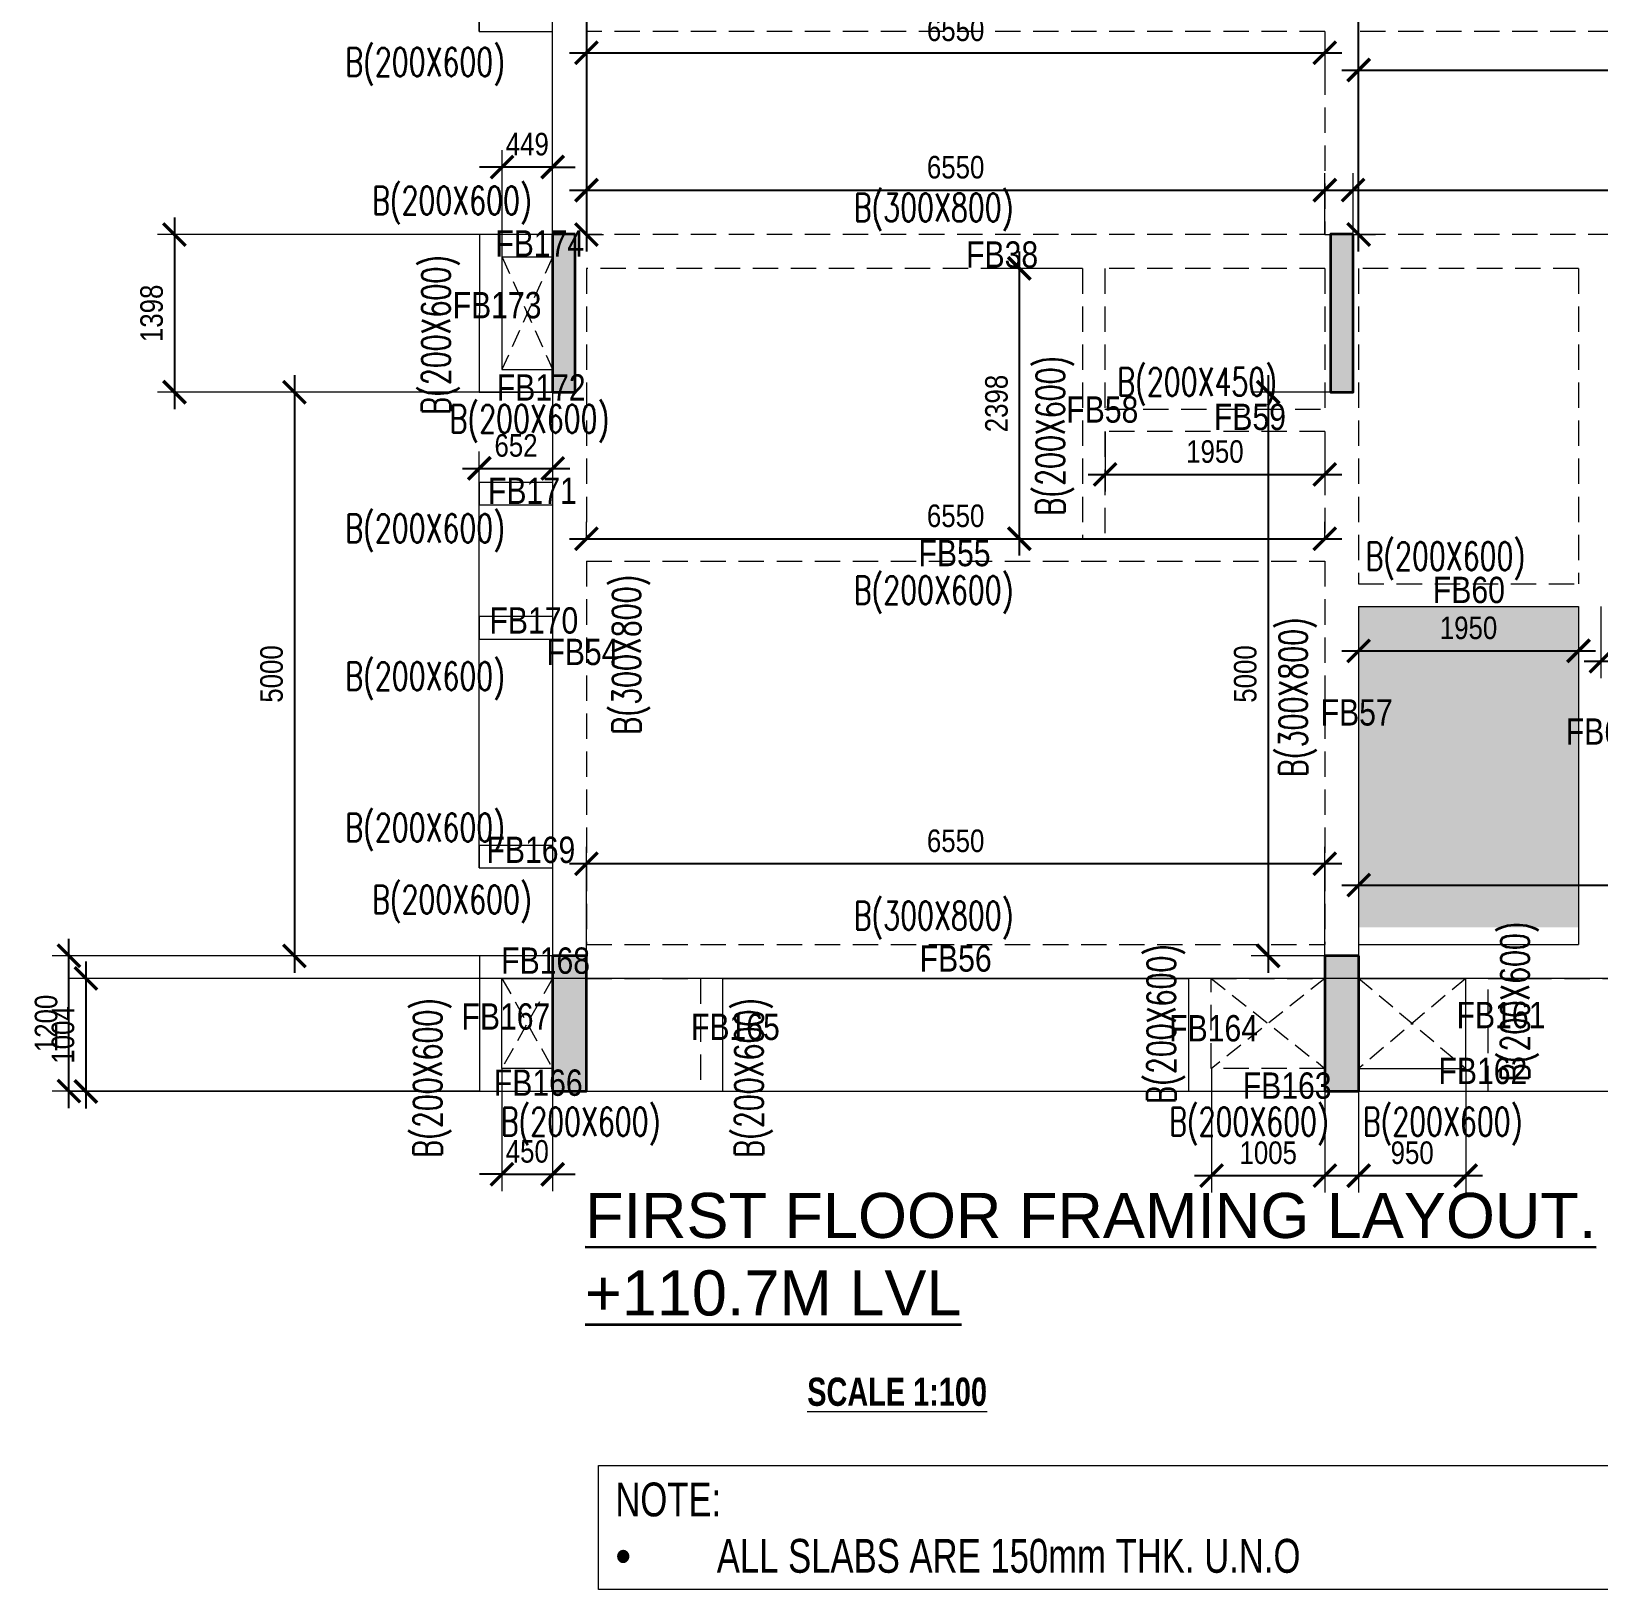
# Model space of a CAD drawing. Header units: millimetres. Extents: x 726 to 59943, y 664 to 23502.
# Drawn here: x 726 to 14630, y 664 to 14487 of the extents above; entities that cross this region are included whole.
import ezdxf

# ---------------------------------------------------------------- set-up
doc = ezdxf.new("R2010")
doc.units = ezdxf.units.MM
doc.linetypes.add('DASHED', pattern=[0.75, 0.5, -0.25])
doc.linetypes.add('HIDDEN', pattern=[9.525, 6.35, -3.175])
doc.layers.get('Defpoints').update_dxf_attribs({"color": 1})
for name, color, linetype, lineweight in [('G-ANNO-TEXT', 7, 'Continuous', 18), ('S-BEAM-IDEN', 2, 'Continuous', 9), ('S-COL HATCH', 8, 'Continuous', 35), ('S-COLS', 6, 'Continuous', 35), ('S-HEADING', 8, 'Continuous', 35), ('S-SUNKEN HATCH', 9, 'Continuous', 35), ('S_FRAMES', 4, 'Continuous', 9), ('STR-CUTOUT', 1, 'Continuous', 13)]:
    doc.layers.add(name, color=color, linetype=linetype, lineweight=lineweight)
doc.styles.add('Dim.s & Anno.(Misc.)', font='ARIALN.TTF')
doc.styles.add('ROMANS', font='romans.shx', dxfattribs={"width": 0.75})
doc.styles.add('SOBHA', font='swisscl.ttf', dxfattribs={"height": 200})
doc.styles.get("Standard").update_dxf_attribs({"font": 'arial.ttf'})
doc.styles.add('Swis721 LtCn BT_2', font='swisscl.ttf', dxfattribs={"height": 244.992296})
doc.dimstyles.new('A-GFC-100', dxfattribs={"dimscale": 100, "dimtxt": 2, "dimasz": 2, "dimexe": 1.5, "dimexo": 0, "dimgap": 1, "dimtad": 1, "dimdec": 0, "dimdsep": 46, "dimtxsty": 'Dim.s & Anno.(Misc.)', "dimblk": 'ARCHTICK', "dimcen": 0, "dimdle": 1.5, "dimclrd": 256, "dimclre": 8, "dimclrt": 6, "dimazin": 2, "dimtfac": 1, "dimtdec": 0, "dimtix": 1, "dimtmove": 2, "dimatfit": 3, "dimfxl": 1, "dimtolj": 1, "dimlwd": -1, "dimlwe": 9, "dimarcsym": 0})

# ---------------------------------------------------------------- blocks, each defined once
blk = doc.blocks.new('A$C3ea4a2f9')
at = {"layer": 'S-COL HATCH'}
h = blk.add_hatch(color=8, dxfattribs=at)
h.dxf.hatch_style = 1
h.paths.add_polyline_path([(200, 7600), (0, 7600), (0, 6200), (200, 6200)])
h = blk.add_hatch(color=8, dxfattribs=at)
h.dxf.hatch_style = 1
h.paths.add_polyline_path([(7101, 7600), (6901, 7600), (6901, 6200), (7101, 6200)])
h = blk.add_hatch(color=8, dxfattribs=at)
h.dxf.hatch_style = 1
h.paths.add_polyline_path([(300, 1200), (0, 1200), (0, 0), (300, 0)])
h = blk.add_hatch(color=8, dxfattribs=at)
h.dxf.hatch_style = 1
h.paths.add_polyline_path([(7151, 1200), (6851, 1200), (6851, 0), (7151, 0)])
at = {"layer": 'S-COLS'}
for points in [[(200, 7600), (0, 7600), (0, 6200), (200, 6200)], [(7101, 7600), (6901, 7600), (6901, 6200), (7101, 6200)], [(300, 1200), (0, 1200), (0, 0), (300, 0)], [(7151, 1200), (6851, 1200), (6851, 0), (7151, 0)]]:
    blk.add_lwpolyline(points, close=True, dxfattribs=at)
blk = doc.blocks.new('COLUMNS FROM LGF')
blk.add_blockref('A$C3ea4a2f9', (715961, -21291))
blk = doc.blocks.new('_ArchTick')
at = {"color": 0, "linetype": 'ByBlock', "const_width": 0.15}
blk.add_lwpolyline([(-0.5, -0.5), (0.5, 0.5)], dxfattribs=at)
blk = doc.blocks.new('*D234')
at = {"transparency": 16777216}
blk.add_line((5651, 21036), (5651, 12534), dxfattribs=at)
at = {"color": 8, "lineweight": 9, "transparency": 16777216}
for p, q in [((5651, 20886), (5801, 20886)), ((5651, 12684), (5801, 12684))]:
    blk.add_line(p, q, dxfattribs=at)
at = {"layer": 'Defpoints', "color": 0, "transparency": 16777216}
for p in [(5651, 20886), (5651, 12684), (5651, 12684)]:
    blk.add_point(p, dxfattribs=at)
at = {"transparency": 16777216, "xscale": 200, "yscale": 200, "zscale": 200}
for p, rotation in [((5651, 20886), 90), ((5651, 12684), 270)]:
    blk.add_blockref('_ArchTick', p, dxfattribs=dict(at, rotation=rotation))
at = {"color": 6, "transparency": 16777216, "insert": (5449, 16785), "char_height": 200, "attachment_point": 5, "rotation": 90, "style": 'Dim.s & Anno.(Misc.)'}
blk.add_mtext('\\A1;8202', dxfattribs=at)
blk = doc.blocks.new('*D242')
at = {"transparency": 16777216}
blk.add_line((12501, 12534), (12501, 21036), dxfattribs=at)
at = {"color": 8, "lineweight": 9, "transparency": 16777216}
for p, q in [((12202, 20886), (12651, 20886)), ((12201, 12684), (12651, 12684))]:
    blk.add_line(p, q, dxfattribs=at)
at = {"layer": 'Defpoints', "color": 0, "transparency": 16777216}
for p in [(12202, 20886), (12501, 20886), (12201, 12684)]:
    blk.add_point(p, dxfattribs=at)
at = {"transparency": 16777216, "xscale": 200, "yscale": 200, "zscale": 200}
for p, rotation in [((12501, 20886), 90), ((12501, 12684), 270)]:
    blk.add_blockref('_ArchTick', p, dxfattribs=dict(at, rotation=rotation))
at = {"color": 6, "transparency": 16777216, "insert": (12299, 16785), "char_height": 200, "attachment_point": 5, "rotation": 90, "style": 'Dim.s & Anno.(Misc.)'}
blk.add_mtext('\\A1;8202', dxfattribs=at)
blk = doc.blocks.new('*D244')
at = {"color": 8, "lineweight": 9, "transparency": 16777216}
for p, q in [((5651, 14486), (5651, 14147)), ((12201, 14486), (12201, 14147))]:
    blk.add_line(p, q, dxfattribs=at)
at = {"transparency": 16777216}
blk.add_line((5501, 14297), (12351, 14297), dxfattribs=at)
at = {"layer": 'Defpoints', "color": 0, "transparency": 16777216}
for p in [(5651, 14486), (12201, 14486), (12201, 14297)]:
    blk.add_point(p, dxfattribs=at)
at = {"transparency": 16777216, "xscale": 200, "yscale": 200, "zscale": 200, "rotation": 180}
blk.add_blockref('_ArchTick', (5651, 14297), dxfattribs=at)
at = {"transparency": 16777216, "xscale": 200, "yscale": 200, "zscale": 200}
blk.add_blockref('_ArchTick', (12201, 14297), dxfattribs=at)
at = {"color": 6, "transparency": 16777216, "insert": (8926, 14499), "char_height": 200, "attachment_point": 5, "style": 'Dim.s & Anno.(Misc.)'}
blk.add_mtext('\\A1;6550', dxfattribs=at)
blk = doc.blocks.new('*D245')
at = {"color": 8, "lineweight": 9, "transparency": 16777216}
for p, q in [((12501, 14486), (12501, 13993)), ((19151, 14486), (19151, 13993))]:
    blk.add_line(p, q, dxfattribs=at)
at = {"transparency": 16777216}
blk.add_line((12351, 14143), (19301, 14143), dxfattribs=at)
at = {"layer": 'Defpoints', "color": 0, "transparency": 16777216}
for p in [(12501, 14486), (19151, 14486), (19151, 14143)]:
    blk.add_point(p, dxfattribs=at)
at = {"transparency": 16777216, "xscale": 200, "yscale": 200, "zscale": 200, "rotation": 180}
blk.add_blockref('_ArchTick', (12501, 14143), dxfattribs=at)
at = {"transparency": 16777216, "xscale": 200, "yscale": 200, "zscale": 200}
blk.add_blockref('_ArchTick', (19151, 14143), dxfattribs=at)
at = {"color": 6, "transparency": 16777216, "insert": (15826, 14345), "char_height": 200, "attachment_point": 5, "style": 'Dim.s & Anno.(Misc.)'}
blk.add_mtext('\\A1;6650', dxfattribs=at)
blk = doc.blocks.new('*D144')
at = {"color": 8, "lineweight": 9, "transparency": 16777216}
for p, q in [((5651, 12684), (5651, 13228)), ((12201, 12684), (12201, 13228))]:
    blk.add_line(p, q, dxfattribs=at)
at = {"transparency": 16777216}
blk.add_line((5501, 13078), (12351, 13078), dxfattribs=at)
at = {"layer": 'Defpoints', "color": 0, "transparency": 16777216}
for p in [(12201, 13078), (5651, 12684), (12201, 12684)]:
    blk.add_point(p, dxfattribs=at)
at = {"transparency": 16777216, "xscale": 200, "yscale": 200, "zscale": 200, "rotation": 180}
blk.add_blockref('_ArchTick', (5651, 13078), dxfattribs=at)
at = {"transparency": 16777216, "xscale": 200, "yscale": 200, "zscale": 200}
blk.add_blockref('_ArchTick', (12201, 13078), dxfattribs=at)
at = {"color": 6, "transparency": 16777216, "insert": (8926, 13280), "char_height": 200, "attachment_point": 5, "style": 'Dim.s & Anno.(Misc.)'}
blk.add_mtext('\\A1;6550', dxfattribs=at)
blk = doc.blocks.new('*D145')
at = {"color": 8, "lineweight": 9, "transparency": 16777216}
for p, q in [((12452, 12684), (12452, 13229)), ((19151, 12684), (19151, 13229))]:
    blk.add_line(p, q, dxfattribs=at)
at = {"transparency": 16777216}
blk.add_line((12302, 13079), (19301, 13079), dxfattribs=at)
at = {"layer": 'Defpoints', "color": 0, "transparency": 16777216}
for p in [(19151, 13079), (12452, 12684), (19151, 12684)]:
    blk.add_point(p, dxfattribs=at)
at = {"transparency": 16777216, "xscale": 200, "yscale": 200, "zscale": 200, "rotation": 180}
blk.add_blockref('_ArchTick', (12452, 13079), dxfattribs=at)
at = {"transparency": 16777216, "xscale": 200, "yscale": 200, "zscale": 200}
blk.add_blockref('_ArchTick', (19151, 13079), dxfattribs=at)
at = {"color": 6, "transparency": 16777216, "insert": (15801, 13281), "char_height": 200, "attachment_point": 5, "style": 'Dim.s & Anno.(Misc.)'}
blk.add_mtext('\\A1;6699', dxfattribs=at)
blk = doc.blocks.new('*D276')
at = {"transparency": 16777216}
blk.add_line((3060, 11436), (3060, 6136), dxfattribs=at)
at = {"color": 8, "lineweight": 9, "transparency": 16777216}
for p, q in [((5351, 11286), (2910, 11286)), ((5351, 6286), (2910, 6286))]:
    blk.add_line(p, q, dxfattribs=at)
at = {"layer": 'Defpoints', "color": 0, "transparency": 16777216}
for p in [(5351, 11286), (3060, 6286), (5351, 6286)]:
    blk.add_point(p, dxfattribs=at)
at = {"transparency": 16777216, "xscale": 200, "yscale": 200, "zscale": 200}
for p, rotation in [((3060, 11286), 90), ((3060, 6286), 270)]:
    blk.add_blockref('_ArchTick', p, dxfattribs=dict(at, rotation=rotation))
at = {"color": 6, "transparency": 16777216, "insert": (2858, 8786), "char_height": 200, "attachment_point": 5, "rotation": 90, "style": 'Dim.s & Anno.(Misc.)'}
blk.add_mtext('\\A1;5000', dxfattribs=at)
blk = doc.blocks.new('*D277')
at = {"color": 8, "lineweight": 9, "transparency": 16777216}
for p, q in [((5651, 6086), (5651, 7253)), ((12201, 6086), (12201, 7253))]:
    blk.add_line(p, q, dxfattribs=at)
at = {"transparency": 16777216}
blk.add_line((12351, 7103), (5501, 7103), dxfattribs=at)
at = {"layer": 'Defpoints', "color": 0, "transparency": 16777216}
for p in [(5651, 7103), (5651, 6086), (12201, 6086)]:
    blk.add_point(p, dxfattribs=at)
at = {"transparency": 16777216, "xscale": 200, "yscale": 200, "zscale": 200, "rotation": 180}
blk.add_blockref('_ArchTick', (5651, 7103), dxfattribs=at)
at = {"transparency": 16777216, "xscale": 200, "yscale": 200, "zscale": 200}
blk.add_blockref('_ArchTick', (12201, 7103), dxfattribs=at)
at = {"color": 6, "transparency": 16777216, "insert": (8926, 7305), "char_height": 200, "attachment_point": 5, "style": 'Dim.s & Anno.(Misc.)'}
blk.add_mtext('\\A1;6550', dxfattribs=at)
blk = doc.blocks.new('*D278')
at = {"transparency": 16777216}
blk.add_line((11698, 11436), (11698, 6136), dxfattribs=at)
at = {"color": 8, "lineweight": 9, "transparency": 16777216}
for p, q in [((12252, 11286), (11548, 11286)), ((12202, 6286), (11548, 6286))]:
    blk.add_line(p, q, dxfattribs=at)
at = {"layer": 'Defpoints', "color": 0, "transparency": 16777216}
for p in [(12252, 11286), (11698, 6286), (12202, 6286)]:
    blk.add_point(p, dxfattribs=at)
at = {"transparency": 16777216, "xscale": 200, "yscale": 200, "zscale": 200}
for p, rotation in [((11698, 11286), 90), ((11698, 6286), 270)]:
    blk.add_blockref('_ArchTick', p, dxfattribs=dict(at, rotation=rotation))
at = {"color": 6, "transparency": 16777216, "insert": (11496, 8786), "char_height": 200, "attachment_point": 5, "rotation": 90, "style": 'Dim.s & Anno.(Misc.)'}
blk.add_mtext('\\A1;5000', dxfattribs=at)
blk = doc.blocks.new('*D187')
at = {"color": 8, "lineweight": 9, "transparency": 16777216}
for p, q in [((5651, 9986), (5651, 10136)), ((12201, 9986), (12201, 10136))]:
    blk.add_line(p, q, dxfattribs=at)
at = {"transparency": 16777216}
blk.add_line((5501, 9986), (12351, 9986), dxfattribs=at)
at = {"layer": 'Defpoints', "color": 0, "transparency": 16777216}
for p in [(5651, 9986), (12201, 9986), (12201, 9986)]:
    blk.add_point(p, dxfattribs=at)
at = {"transparency": 16777216, "xscale": 200, "yscale": 200, "zscale": 200, "rotation": 180}
blk.add_blockref('_ArchTick', (5651, 9986), dxfattribs=at)
at = {"transparency": 16777216, "xscale": 200, "yscale": 200, "zscale": 200}
blk.add_blockref('_ArchTick', (12201, 9986), dxfattribs=at)
at = {"color": 6, "transparency": 16777216, "insert": (8926, 10188), "char_height": 200, "attachment_point": 5, "style": 'Dim.s & Anno.(Misc.)'}
blk.add_mtext('\\A1;6550', dxfattribs=at)
blk = doc.blocks.new('*D188')
at = {"transparency": 16777216}
blk.add_line((9491, 9836), (9491, 12534), dxfattribs=at)
at = {"color": 8, "lineweight": 9, "transparency": 16777216}
for p, q in [((10051, 12384), (9341, 12384)), ((10051, 9986), (9341, 9986))]:
    blk.add_line(p, q, dxfattribs=at)
at = {"layer": 'Defpoints', "color": 0, "transparency": 16777216}
for p in [(9491, 12384), (10051, 12384), (10051, 9986)]:
    blk.add_point(p, dxfattribs=at)
at = {"transparency": 16777216, "xscale": 200, "yscale": 200, "zscale": 200}
for p, rotation in [((9491, 12384), 90), ((9491, 9986), 270)]:
    blk.add_blockref('_ArchTick', p, dxfattribs=dict(at, rotation=rotation))
at = {"color": 6, "transparency": 16777216, "insert": (9289, 11185), "char_height": 200, "attachment_point": 5, "rotation": 90, "style": 'Dim.s & Anno.(Misc.)'}
blk.add_mtext('\\A1;2398', dxfattribs=at)
blk = doc.blocks.new('*D189')
at = {"color": 8, "lineweight": 9, "transparency": 16777216}
for p, q in [((10251, 10936), (10251, 10406)), ((12201, 10936), (12201, 10406))]:
    blk.add_line(p, q, dxfattribs=at)
at = {"transparency": 16777216}
blk.add_line((10101, 10556), (12351, 10556), dxfattribs=at)
at = {"layer": 'Defpoints', "color": 0, "transparency": 16777216}
for p in [(10251, 10936), (12201, 10936), (12201, 10556)]:
    blk.add_point(p, dxfattribs=at)
at = {"transparency": 16777216, "xscale": 200, "yscale": 200, "zscale": 200, "rotation": 180}
blk.add_blockref('_ArchTick', (10251, 10556), dxfattribs=at)
at = {"transparency": 16777216, "xscale": 200, "yscale": 200, "zscale": 200}
blk.add_blockref('_ArchTick', (12201, 10556), dxfattribs=at)
at = {"color": 6, "transparency": 16777216, "insert": (11226, 10758), "char_height": 200, "attachment_point": 5, "style": 'Dim.s & Anno.(Misc.)'}
blk.add_mtext('\\A1;1950', dxfattribs=at)
blk = doc.blocks.new('*D190')
at = {"color": 8, "lineweight": 9, "transparency": 16777216}
for p, q in [((12501, 9386), (12501, 8841)), ((14451, 9386), (14451, 8841))]:
    blk.add_line(p, q, dxfattribs=at)
at = {"transparency": 16777216}
blk.add_line((12351, 8991), (14601, 8991), dxfattribs=at)
at = {"layer": 'Defpoints', "color": 0, "transparency": 16777216}
for p in [(12501, 9386), (14451, 9386), (14451, 8991)]:
    blk.add_point(p, dxfattribs=at)
at = {"transparency": 16777216, "xscale": 200, "yscale": 200, "zscale": 200, "rotation": 180}
blk.add_blockref('_ArchTick', (12501, 8991), dxfattribs=at)
at = {"transparency": 16777216, "xscale": 200, "yscale": 200, "zscale": 200}
blk.add_blockref('_ArchTick', (14451, 8991), dxfattribs=at)
at = {"color": 6, "transparency": 16777216, "insert": (13476, 9194), "char_height": 200, "attachment_point": 5, "style": 'Dim.s & Anno.(Misc.)'}
blk.add_mtext('\\A1;1950', dxfattribs=at)
blk = doc.blocks.new('*D191')
at = {"color": 8, "lineweight": 9, "transparency": 16777216}
for p, q in [((14651, 9386), (14651, 8750)), ((19151, 9386), (19151, 8750))]:
    blk.add_line(p, q, dxfattribs=at)
at = {"transparency": 16777216}
blk.add_line((14501, 8900), (19301, 8900), dxfattribs=at)
at = {"layer": 'Defpoints', "color": 0, "transparency": 16777216}
for p in [(14651, 9386), (19151, 9386), (19151, 8900)]:
    blk.add_point(p, dxfattribs=at)
at = {"transparency": 16777216, "xscale": 200, "yscale": 200, "zscale": 200, "rotation": 180}
blk.add_blockref('_ArchTick', (14651, 8900), dxfattribs=at)
at = {"transparency": 16777216, "xscale": 200, "yscale": 200, "zscale": 200}
blk.add_blockref('_ArchTick', (19151, 8900), dxfattribs=at)
at = {"color": 6, "transparency": 16777216, "insert": (16901, 9102), "char_height": 200, "attachment_point": 5, "style": 'Dim.s & Anno.(Misc.)'}
blk.add_mtext('\\A1;4500', dxfattribs=at)
blk = doc.blocks.new('*D193')
at = {"color": 8, "lineweight": 9, "transparency": 16777216}
for p, q in [((12502, 6286), (12502, 7064)), ((19152, 6286), (19152, 7064))]:
    blk.add_line(p, q, dxfattribs=at)
at = {"transparency": 16777216}
blk.add_line((12352, 6914), (19302, 6914), dxfattribs=at)
at = {"layer": 'Defpoints', "color": 0, "transparency": 16777216}
for p in [(19152, 6914), (12502, 6286), (19152, 6286)]:
    blk.add_point(p, dxfattribs=at)
at = {"transparency": 16777216, "xscale": 200, "yscale": 200, "zscale": 200, "rotation": 180}
blk.add_blockref('_ArchTick', (12502, 6914), dxfattribs=at)
at = {"transparency": 16777216, "xscale": 200, "yscale": 200, "zscale": 200}
blk.add_blockref('_ArchTick', (19152, 6914), dxfattribs=at)
at = {"color": 6, "transparency": 16777216, "insert": (15827, 7116), "char_height": 200, "attachment_point": 5, "style": 'Dim.s & Anno.(Misc.)'}
blk.add_mtext('\\A1;6650', dxfattribs=at)
blk = doc.blocks.new('*D176')
at = {"transparency": 16777216}
blk.add_line((1210, 6236), (1210, 4932), dxfattribs=at)
at = {"color": 8, "lineweight": 9, "transparency": 16777216}
for p, q in [((22228, 6086), (1060, 6086)), ((22228, 5082), (1060, 5082))]:
    blk.add_line(p, q, dxfattribs=at)
at = {"layer": 'Defpoints', "color": 0, "transparency": 16777216}
for p in [(22228, 6086), (1210, 5082), (22228, 5082)]:
    blk.add_point(p, dxfattribs=at)
at = {"transparency": 16777216, "xscale": 200, "yscale": 200, "zscale": 200}
for p, rotation in [((1210, 6086), 90), ((1210, 5082), 270)]:
    blk.add_blockref('_ArchTick', p, dxfattribs=dict(at, rotation=rotation))
at = {"color": 6, "transparency": 16777216, "insert": (1008, 5584), "char_height": 200, "attachment_point": 5, "rotation": 90, "style": 'Dim.s & Anno.(Misc.)'}
blk.add_mtext('\\A1;1004', dxfattribs=at)
blk = doc.blocks.new('*D179')
at = {"color": 8, "lineweight": 9, "transparency": 16777216}
for p, q in [((12501, 5286), (12501, 4186)), ((13451, 5286), (13451, 4186))]:
    blk.add_line(p, q, dxfattribs=at)
at = {"transparency": 16777216}
blk.add_line((12351, 4336), (13601, 4336), dxfattribs=at)
at = {"layer": 'Defpoints', "color": 0, "transparency": 16777216}
for p in [(12501, 5286), (13451, 5286), (13451, 4336)]:
    blk.add_point(p, dxfattribs=at)
at = {"transparency": 16777216, "xscale": 200, "yscale": 200, "zscale": 200, "rotation": 180}
blk.add_blockref('_ArchTick', (12501, 4336), dxfattribs=at)
at = {"transparency": 16777216, "xscale": 200, "yscale": 200, "zscale": 200}
blk.add_blockref('_ArchTick', (13451, 4336), dxfattribs=at)
at = {"color": 6, "transparency": 16777216, "insert": (12976, 4538), "char_height": 200, "attachment_point": 5, "style": 'Dim.s & Anno.(Misc.)'}
blk.add_mtext('\\A1;950', dxfattribs=at)
blk = doc.blocks.new('*D180')
at = {"color": 8, "lineweight": 9, "transparency": 16777216}
for p, q in [((11196, 5288), (11196, 4186)), ((12202, 5288), (12202, 4186))]:
    blk.add_line(p, q, dxfattribs=at)
at = {"transparency": 16777216}
blk.add_line((11046, 4336), (12352, 4336), dxfattribs=at)
at = {"layer": 'Defpoints', "color": 0, "transparency": 16777216}
for p in [(11196, 5288), (12202, 5288), (12202, 4336)]:
    blk.add_point(p, dxfattribs=at)
at = {"transparency": 16777216, "xscale": 200, "yscale": 200, "zscale": 200, "rotation": 180}
blk.add_blockref('_ArchTick', (11196, 4336), dxfattribs=at)
at = {"transparency": 16777216, "xscale": 200, "yscale": 200, "zscale": 200}
blk.add_blockref('_ArchTick', (12202, 4336), dxfattribs=at)
at = {"color": 6, "transparency": 16777216, "insert": (11699, 4538), "char_height": 200, "attachment_point": 5, "style": 'Dim.s & Anno.(Misc.)'}
blk.add_mtext('\\A1;1005', dxfattribs=at)
blk = doc.blocks.new('*D181')
at = {"color": 8, "lineweight": 9, "transparency": 16777216}
for p, q in [((4901, 5286), (4901, 4198)), ((5351, 5286), (5351, 4198))]:
    blk.add_line(p, q, dxfattribs=at)
at = {"transparency": 16777216}
for p, q in [((4901, 4348), (4701, 4348)), ((4901, 4348), (5351, 4348)), ((5351, 4348), (5551, 4348))]:
    blk.add_line(p, q, dxfattribs=at)
at = {"layer": 'Defpoints', "color": 0, "transparency": 16777216}
for p in [(4901, 5286), (5351, 5286), (5351, 4348)]:
    blk.add_point(p, dxfattribs=at)
at = {"transparency": 16777216, "xscale": 200, "yscale": 200, "zscale": 200}
blk.add_blockref('_ArchTick', (4901, 4348), dxfattribs=at)
at = {"transparency": 16777216, "xscale": 200, "yscale": 200, "zscale": 200, "rotation": 180}
blk.add_blockref('_ArchTick', (5351, 4348), dxfattribs=at)
at = {"color": 6, "transparency": 16777216, "insert": (5126, 4550), "char_height": 200, "attachment_point": 5, "style": 'Dim.s & Anno.(Misc.)'}
blk.add_mtext('\\A1;450', dxfattribs=at)
blk = doc.blocks.new('*D182')
at = {"transparency": 16777216}
blk.add_line((1060, 4936), (1060, 6436), dxfattribs=at)
at = {"color": 8, "lineweight": 9, "transparency": 16777216}
for p, q in [((4702, 6286), (910, 6286)), ((4702, 5086), (910, 5086))]:
    blk.add_line(p, q, dxfattribs=at)
at = {"layer": 'Defpoints', "color": 0, "transparency": 16777216}
for p in [(1060, 6286), (4702, 6286), (4702, 5086)]:
    blk.add_point(p, dxfattribs=at)
at = {"transparency": 16777216, "xscale": 200, "yscale": 200, "zscale": 200}
for p, rotation in [((1060, 6286), 90), ((1060, 5086), 270)]:
    blk.add_blockref('_ArchTick', p, dxfattribs=dict(at, rotation=rotation))
at = {"color": 6, "transparency": 16777216, "insert": (858, 5686), "char_height": 200, "attachment_point": 5, "rotation": 90, "style": 'Dim.s & Anno.(Misc.)'}
blk.add_mtext('\\A1;1200', dxfattribs=at)
blk = doc.blocks.new('*D183')
at = {"color": 8, "lineweight": 9, "transparency": 16777216}
for p, q in [((4700, 7066), (4700, 10760)), ((5352, 7066), (5352, 10760))]:
    blk.add_line(p, q, dxfattribs=at)
at = {"transparency": 16777216}
blk.add_line((4550, 10610), (5502, 10610), dxfattribs=at)
at = {"layer": 'Defpoints', "color": 0, "transparency": 16777216}
for p in [(5352, 10610), (4700, 7066), (5352, 7066)]:
    blk.add_point(p, dxfattribs=at)
at = {"transparency": 16777216, "xscale": 200, "yscale": 200, "zscale": 200, "rotation": 180}
blk.add_blockref('_ArchTick', (4700, 10610), dxfattribs=at)
at = {"transparency": 16777216, "xscale": 200, "yscale": 200, "zscale": 200}
blk.add_blockref('_ArchTick', (5352, 10610), dxfattribs=at)
at = {"color": 6, "transparency": 16777216, "insert": (5026, 10812), "char_height": 200, "attachment_point": 5, "style": 'Dim.s & Anno.(Misc.)'}
blk.add_mtext('\\A1;652', dxfattribs=at)
blk = doc.blocks.new('*D184')
at = {"transparency": 16777216}
blk.add_line((1996, 12834), (1996, 11136), dxfattribs=at)
at = {"color": 8, "lineweight": 9, "transparency": 16777216}
for p, q in [((4702, 12684), (1846, 12684)), ((4700, 11286), (1846, 11286))]:
    blk.add_line(p, q, dxfattribs=at)
at = {"layer": 'Defpoints', "color": 0, "transparency": 16777216}
for p in [(4702, 12684), (1996, 11286), (4700, 11286)]:
    blk.add_point(p, dxfattribs=at)
at = {"transparency": 16777216, "xscale": 200, "yscale": 200, "zscale": 200}
for p, rotation in [((1996, 12684), 90), ((1996, 11286), 270)]:
    blk.add_blockref('_ArchTick', p, dxfattribs=dict(at, rotation=rotation))
at = {"color": 6, "transparency": 16777216, "insert": (1794, 11985), "char_height": 200, "attachment_point": 5, "rotation": 90, "style": 'Dim.s & Anno.(Misc.)'}
blk.add_mtext('\\A1;1398', dxfattribs=at)
blk = doc.blocks.new('*D185')
at = {"color": 8, "lineweight": 9, "transparency": 16777216}
for p, q in [((4902, 12484), (4902, 13433)), ((5351, 12483), (5351, 13433))]:
    blk.add_line(p, q, dxfattribs=at)
at = {"transparency": 16777216}
for p, q in [((4902, 13283), (4702, 13283)), ((5351, 13283), (4902, 13283)), ((5351, 13283), (5551, 13283))]:
    blk.add_line(p, q, dxfattribs=at)
at = {"layer": 'Defpoints', "color": 0, "transparency": 16777216}
for p in [(4902, 13283), (4902, 12484), (5351, 12483)]:
    blk.add_point(p, dxfattribs=at)
at = {"transparency": 16777216, "xscale": 200, "yscale": 200, "zscale": 200}
blk.add_blockref('_ArchTick', (4902, 13283), dxfattribs=at)
at = {"transparency": 16777216, "xscale": 200, "yscale": 200, "zscale": 200, "rotation": 180}
blk.add_blockref('_ArchTick', (5351, 13283), dxfattribs=at)
at = {"color": 6, "transparency": 16777216, "insert": (5126, 13485), "char_height": 200, "attachment_point": 5, "style": 'Dim.s & Anno.(Misc.)'}
blk.add_mtext('\\A1;449', dxfattribs=at)
blk = doc.blocks.new('*D186')
at = {"color": 8, "lineweight": 9, "transparency": 16777216}
for p, q in [((4700, 14486), (4700, 19739)), ((5351, 14486), (5351, 19739))]:
    blk.add_line(p, q, dxfattribs=at)
at = {"transparency": 16777216}
blk.add_line((4550, 19589), (5501, 19589), dxfattribs=at)
at = {"layer": 'Defpoints', "color": 0, "transparency": 16777216}
for p in [(5351, 19589), (4700, 14486), (5351, 14486)]:
    blk.add_point(p, dxfattribs=at)
at = {"transparency": 16777216, "xscale": 200, "yscale": 200, "zscale": 200, "rotation": 180}
blk.add_blockref('_ArchTick', (4700, 19589), dxfattribs=at)
at = {"transparency": 16777216, "xscale": 200, "yscale": 200, "zscale": 200}
blk.add_blockref('_ArchTick', (5351, 19589), dxfattribs=at)
at = {"color": 6, "transparency": 16777216, "insert": (5025, 19791), "char_height": 200, "attachment_point": 5, "style": 'Dim.s & Anno.(Misc.)'}
blk.add_mtext('\\A1;651', dxfattribs=at)

msp = doc.modelspace()

# ---------------------------------------------------------------- hatches: boundary and pattern name
at = {"layer": 'S-SUNKEN HATCH'}
h = msp.add_hatch(dxfattribs=at)
h.set_pattern_fill('CROSS', color=256, scale=25)
h.set_pattern_definition([(0, (-611650.43, -77599.52), (158.75, 158.75), [79.375, -238.125]), (90, (-611610.74, -77639.21), (-158.75, 158.75), [79.375, -238.125])])
h.paths.add_polyline_path([(10252, 17788.1), (12202, 17788.1), (12202, 20638.1), (10252, 20638.1)])
h.paths.add_polyline_path([(12502, 17788.1), (14452.1, 17788.1), (14452.1, 20638.1), (12502, 20638.1), (12502, 20538.2)])
h.paths.add_polyline_path([(14452.1, 9388.1), (12502, 9388.1), (12502, 6438), (12502, 6438), (12502, 6538.2), (14452.1, 6538.2)])
h.paths.add_polyline_path([(21452, 20638.1), (19452, 20638.1), (19452, 17788.1), (21452, 17788.1)])
h.paths.add_polyline_path([(32226.9, 17788.1), (34127, 17788.1), (34127, 20638.1), (32226.9, 20638.1), (32227, 20538.3)])
h.paths.add_polyline_path([(34127, 9388.1), (32226.9, 9388.1), (32226.9, 6438), (32227, 6438), (32227, 6388.2), (34127, 6388.2)])
h.paths.add_polyline_path([(43727, 6388.2), (45677, 6388.2), (45677, 9388.1), (43727, 9388.1)])
h.paths.add_polyline_path([(45677, 20638.1), (43727, 20638.1), (43727, 17788.1), (45677, 17788.1)])
h.paths.add_polyline_path([(45977, 17788.1), (47927, 17788.1), (47927, 20638.1), (45977, 20638.1), (45977, 20538.1)])

# ---------------------------------------------------------------- linework, layer by layer
at = {"layer": 'S_FRAMES'}
for p, q in [((5350.8, 12683.8), (5350.8, 14485.8)), ((5350.8, 11685.9), (5350.8, 10485.9)), ((5350.8, 10285.9), (5350.9, 9295.9)), ((12500.8, 9385.9), (12500.8, 6386)), ((12500.8, 9385.9), (14450.9, 9385.9)), ((14450.9, 9385.9), (14450.9, 6386)), ((5350.9, 9095.9), (5350.9, 7265.8)), ((5350.9, 7065.8), (5350.9, 6286)), ((5350.8, 6286), (4700.8, 6285.3)), ((4702.1, 6286), (4702.1, 5086.1)), ((12500.8, 6386), (14450.9, 6386)), ((5650.8, 6086), (5650.8, 5086.1)), ((6861.9, 6086), (10991.9, 6086)), ((10991.9, 6086), (10991.9, 5086.1)), ((12500.8, 6086), (13450.9, 6086)), ((4702.1, 5086.1), (6861.9, 5086.1)), ((10991.9, 5086.1), (15037.5, 5086.1)), ((12500.8, 5086.1), (12500.8, 5086.1))]:
    msp.add_line(p, q, dxfattribs=at)
at = {"layer": 'S_FRAMES', "linetype": 'DASHED', "ltscale": 450}
for p, q in [((5650.8, 12683.8), (5650.8, 14485.9)), ((12200.8, 14485.9), (5650.8, 14485.9)), ((12200.8, 14485.9), (12200.8, 12683.8)), ((12500.8, 14485.9), (12500.8, 12683.8)), ((19150.8, 14485.9), (12500.8, 14485.9)), ((19150.8, 12683.8), (12500.8, 12683.8)), ((5650.8, 12383.8), (5650.8, 9985.9)), ((10050.9, 12383.8), (10050.9, 9985.9)), ((10250.9, 12383.8), (10250.9, 11136)), ((12500.8, 12383.8), (12500.8, 9585.9)), ((14450.9, 12383.8), (12500.8, 12383.8)), ((14450.9, 12383.8), (14450.9, 9585.9)), ((10250.9, 11136), (12200.8, 11136)), ((10250.9, 10936), (10250.9, 9985.9)), ((12200.8, 10936), (10250.9, 10936)), ((5650.8, 9985.9), (10050.9, 9985.9)), ((10250.9, 9985.9), (12200.8, 9985.9)), ((5650.8, 9785.9), (5650.8, 6386)), ((5650.8, 9785.9), (12200.8, 9785.9)), ((12500.8, 9585.9), (14450.9, 9585.9)), ((5650.8, 6386), (12200.8, 6386)), ((5650.8, 6086), (6661.9, 6086)), ((6661.9, 6086), (6661.9, 5082.3)), ((11191.9, 6086), (12200.8, 6086)), ((11191.9, 5287.5), (11191.9, 6086)), ((13650.9, 6086), (14837.5, 6086)), ((13650.9, 5086.1), (13650.9, 6086)), ((11191.9, 5082.3), (11191.9, 5086.1))]:
    msp.add_line(p, q, dxfattribs=at)
at = {"layer": 'S_FRAMES', "linetype": 'Continuous', "ltscale": 450}
for p, q in [((5350.8, 12483.8), (5350.8, 11885.9)), ((6861.9, 5086.1), (6861.9, 6086))]:
    msp.add_line(p, q, dxfattribs=at)
for points in [[(5351.5, 14685.8), (4700, 14685.8), (4700, 14485.8), (5351.5, 14485.8)], [(5350.8, 12483.8), (4901.3, 12483.8), (4900.7, 11486.1), (5351.1, 11486.1)], [(5351.6, 10485.9), (4700, 10485.9), (4700, 10285.9), (5351.6, 10285.9)], [(5351.6, 9295.9), (4700, 9295.9), (4700, 9095.9), (5351.6, 9095.9)], [(5351.6, 7265.8), (4700, 7265.8), (4700, 7065.8), (5351.6, 7065.8)], [(5350.8, 5286.1), (4901.3, 5286.1), (4900.4, 6085.9), (5350.8, 6085.9), (5350.8, 5286.1)]]:
    msp.add_lwpolyline(points, dxfattribs=at)
at = {"layer": 'S_FRAMES'}
for points in [[(5350.8, 12683.8), (4701.6, 12683.8), (4700.2, 11286.1), (5350.8, 11286.1)], [(12500.8, 6086), (12500.8, 5286.1), (13450.9, 5286.1), (13450.9, 6086)]]:
    msp.add_lwpolyline(points, dxfattribs=at)
at = {"layer": 'S_FRAMES', "linetype": 'DASHED', "ltscale": 450}
for points in [[(12200.8, 12683.8), (5650.8, 12683.8)], [(10050.9, 12383.8), (5650.8, 12383.8)], [(12200.8, 12383.8), (10250.9, 12383.8)], [(12200.8, 12383.8), (12200.8, 11136)], [(12200.8, 10936), (12200.8, 9985.9)], [(12200.8, 9785.9), (12200.8, 6386)], [(12201.6, 5287.5), (11191.9, 5287.5)]]:
    msp.add_lwpolyline(points, dxfattribs=at)
at = {"layer": 'STR-CUTOUT', "color": 1, "linetype": 'HIDDEN', "ltscale": 25}
for p, q in [((5350.9, 12483.8), (4901, 11486.1)), ((4902, 12483.8), (5349.8, 11489.7)), ((5349.8, 6085.9), (4900.5, 5286)), ((4900.9, 6085.9), (5349.8, 5286.1)), ((12200.9, 6086), (11192, 5284)), ((11192, 6086), (12201.7, 5287.5)), ((12500.1, 6088.1), (13450.9, 5286.1)), ((13450.9, 6086), (12500.1, 5286.1))]:
    msp.add_line(p, q, dxfattribs=at)

# ---------------------------------------------------------------- block references
at = {"layer": 'S-BEAM-IDEN'}
msp.add_blockref('COLUMNS FROM LGF', (-710610.4, 26377.2), dxfattribs=at)

# ---------------------------------------------------------------- texts
at = {"style": 'Dim.s & Anno.(Misc.)'}
for s, p in [('FB174', (4842.4, 12489)), ('FB38', (9018.9, 12390.3)), ('FB173', (4463.9, 11941.2)), ('FB172', (4855.4, 11210.9)), ('FB58', (9907.5, 11015.4)), ('FB59', (11217.4, 10949.9)), ('FB171', (4777.2, 10294.3)), ('FB55', (8596.5, 9741.9)), ('FB60', (13159.7, 9414.9)), ('FB170', (4790.1, 9144.1)), ('FB54', (5295.5, 8865)), ('FB57', (12164.2, 8328.6)), ('FB61', (14338.6, 8158.5)), ('FB169', (4764, 7109.6)), ('FB168', (4894.6, 6126.5)), ('FB56', (8606.5, 6145.7)), ('FB167', (4542.2, 5630.9)), ('FB161', (13369.7, 5644.1)), ('FB165', (6578.4, 5539.6)), ('FB164', (10820.6, 5526.6)), ('FB162', (13209.3, 5148.3)), ('FB166', (4829.3, 5044)), ('FB163', (11473.2, 5017.9))]:
    msp.add_text(s, height=233.43, dxfattribs=at).set_placement(p)
at = {"layer": 'G-ANNO-TEXT', "color": 1, "insert": (7609.5, 2544.1), "char_height": 250, "width": 4617, "attachment_point": 1, "line_spacing_factor": 0.971848, "style": 'Swis721 LtCn BT_2'}
msp.add_mtext('{\\fSwis721 LtCn BT|b1|i0|c0|p34;\\LSCALE 1:100}', dxfattribs=at)
at = {"layer": 'G-ANNO-TEXT', "color": 6, "insert": (5906.9, 1211.4), "char_height": 300, "width": 10202.556, "attachment_point": 4, "style": 'SOBHA', "bg_fill": 16, "box_fill_scale": 1.5, "bg_fill_color": 256, "bg_fill_transparency": 0}
msp.add_mtext('NOTE: \\P\\pxi-3,l3,t3;{\\fSymbol|b0|i0|c2|p18;·^I}ALL SLABS ARE 150mm THK. U.N.O', dxfattribs=at)
at = {"layer": 'S-BEAM-IDEN', "color": 1, "style": 'ROMANS', "width": 0.7}
for p in [(3510.9, 14090.1), (3748, 12860.7), (4436.6, 10923.8), (3510.9, 9953.7), (12561.5, 9705.7), (8021.3, 9404.7), (3510.9, 8641.1), (3510.9, 7299.4), (3748, 6661.2), (4889.6, 4690.2), (10818.9, 4690.2), (12537.1, 4690.2)]:
    msp.add_text('B(200X600)', height=250, dxfattribs=at).set_placement(p)
at = {"layer": 'S-BEAM-IDEN', "color": 3, "style": 'ROMANS', "width": 0.7}
for s, p in [('B(300X800)', (8021.3, 12799.4)), ('B(200X450)', (10359.6, 11252.2)), ('B(300X800)', (8021.3, 6517.9))]:
    msp.add_text(s, height=250, dxfattribs=at).set_placement(p)
at = {"layer": 'S-BEAM-IDEN', "color": 1, "style": 'ROMANS', "width": 0.7}
for p in [(4440.8, 11086), (9891.3, 10192.6), (14012.5, 5174.5), (10875.3, 4974.8), (4366.8, 4495.9), (7217.2, 4495.9)]:
    msp.add_text('B(200X600)', height=250, rotation=90, dxfattribs=at).set_placement(p)
at = {"layer": 'S-BEAM-IDEN', "color": 3, "style": 'ROMANS', "width": 0.7}
for p in [(6131.2, 8250), (12044.6, 7872.9)]:
    msp.add_text('B(300X800)', height=250, rotation=90, dxfattribs=at).set_placement(p)
at = {"layer": 'S-HEADING', "color": 6}
for s, p in [('%%UFIRST FLOOR FRAMING LAYOUT.', (5638.3, 3783.2)), ('%%U+110.7M LVL', (5638.3, 3095.8))]:
    msp.add_text(s, height=400, rotation=359.99719, dxfattribs=at).set_placement(p)

# ---------------------------------------------------------------- dimensions: what is measured, and where the dimension line sits
for base, p1, p2, picture, middle in [((5650.8299, 12683.7995), (5650.7522, 20886.2578), (5650.8299, 12683.7995), '*D234', (5448.7153, 16785.0286)), ((12500.8255, 20886.2578), (12200.8255, 12683.7995), (12201.7237, 20886.2578), '*D242', (12298.7109, 16785.0286)), ((1995.7, 11286.1), (4701.6, 12683.8), (4700.2, 11286.1), '*D184', (1793.6, 11984.9)), ((9490.7, 12383.8), (10050.9, 9985.9), (10050.9, 12383.8), '*D188', (9288.6, 11184.8)), ((3060.2, 6286), (5350.8, 11286), (5350.9, 6286), '*D276', (2858.1, 8786)), ((11698.3, 6285.9), (12251.6, 11286), (12201.6, 6285.9), '*D278', (11496.2, 8786)), ((1059.7, 6286), (4702.1, 5086.1), (4702.1, 6286), '*D182', (857.6, 5686)), ((1209.7, 5082.3), (22228, 6086), (22228, 5082.3), '*D176', (1007.6, 5584.1))]:
    dim = msp.add_linear_dim(base=base, p1=p1, p2=p2, angle=90, dimstyle='A-GFC-100')
    dim.commit()
    dim.dimension.update_dxf_attribs({"geometry": picture, "text_midpoint": middle})
for base, p1, p2, picture, middle in [((5350.8, 19588.9), (4700, 14485.8), (5350.8, 14485.8), '*D186', (5025.4, 19791)), ((12200.8, 14297.1), (5650.8, 14485.9), (12200.8, 14485.9), '*D244', (8925.8, 14499.2)), ((19150.8, 14143.3), (12500.8, 14485.9), (19150.8, 14485.9), '*D245', (15825.8, 14345.4)), ((4902, 13282.7), (5350.6, 12483.2), (4902, 12483.8), '*D185', (5126.3, 13484.8)), ((12200.8, 13078.3), (5650.8, 12683.8), (12200.8, 12683.8), '*D144', (8925.8, 13280.4)), ((19150.8, 13079), (12451.7, 12683.8), (19150.8, 12683.8), '*D145', (15801.2, 13281.1)), ((5351.6, 10609.5), (4700, 7065.8), (5351.6, 7065.8), '*D183', (5025.8, 10811.7)), ((12200.8, 10556), (10250.9, 10936), (12200.8, 10936), '*D189', (11225.8, 10758.2)), ((12200.8, 9985.9), (5650.8, 9985.9), (12200.8, 9985.9), '*D187', (8925.8, 10188)), ((14450.9, 8991.4), (12500.8, 9385.9), (14450.9, 9385.9), '*D190', (13475.9, 9193.5)), ((19150.8, 8899.8), (14650.9, 9385.9), (19150.8, 9385.9), '*D191', (16900.9, 9101.9)), ((5650.8, 7103), (12200.8, 6086), (5650.8, 6086), '*D277', (8925.8, 7305.2)), ((19151.6, 6913.7), (12501.7, 6285.9), (19151.6, 6285.9), '*D193', (15826.7, 7115.8)), ((5350.8, 4347.7), (4900.5, 5286), (5350.8, 5286.1), '*D181', (5125.7, 4549.8)), ((12201.7, 4336.3), (11196.4, 5287.5), (12201.7, 5287.5), '*D180', (11699.1, 4538.4)), ((13450.9, 4336.3), (12500.8, 5286.1), (13450.9, 5286.2), '*D179', (12975.8, 4538.4))]:
    dim = msp.add_linear_dim(base=base, p1=p1, p2=p2, dimstyle='A-GFC-100')
    dim.commit()
    dim.dimension.update_dxf_attribs({"geometry": picture, "text_midpoint": middle})

doc.saveas('drawing.dxf')
